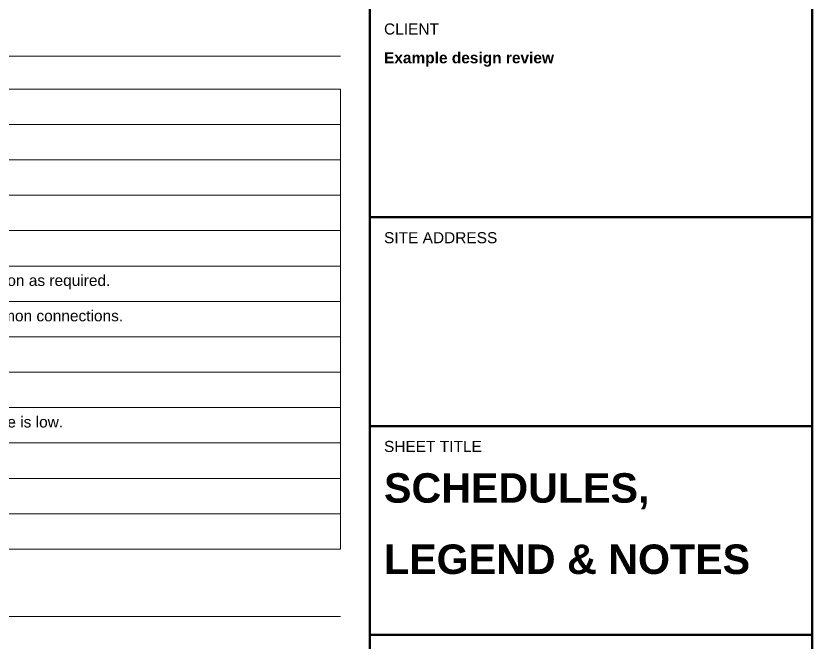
# Model space of a CAD drawing. Header units: inches. Extents: x 0.5 to 73.5, y 0.5 to 23.5.
# Drawn here: x 66.75 to 73.5, y 12.86 to 18.17 of the extents above; entities that cross this region are included whole.
import ezdxf

# ---------------------------------------------------------------- set-up
doc = ezdxf.new("R2010")
doc.units = ezdxf.units.IN
doc.header["$MEASUREMENT"] = 0
doc.layers.add('E-ANNO-SCHD', color=7, linetype='Continuous', lineweight=18)
doc.layers.add('E-ANNO-TTLB', color=7, linetype='Continuous', lineweight=50)
doc.styles.add('BOLD', font='arialbd.ttf')
doc.styles.add('MAIN', font='arial.ttf')

msp = doc.modelspace()

# ---------------------------------------------------------------- linework, layer by layer
at = {"layer": 'E-ANNO-SCHD'}
for p, q in [((54.375, 17.83), (69.5, 17.83)), ((54.375, 17.55), (69.5, 17.55)), ((69.5, 17.55), (69.5, 17.25)), ((54.375, 17.25), (69.5, 17.25)), ((54.375, 17.25), (69.5, 17.25)), ((69.5, 17.25), (69.5, 16.95)), ((54.375, 16.95), (69.5, 16.95)), ((54.375, 16.95), (69.5, 16.95)), ((69.5, 16.95), (69.5, 16.65)), ((54.375, 16.65), (69.5, 16.65)), ((54.375, 16.65), (69.5, 16.65)), ((69.5, 16.65), (69.5, 16.35)), ((54.375, 16.35), (69.5, 16.35)), ((54.375, 16.35), (69.5, 16.35)), ((69.5, 16.35), (69.5, 16.05)), ((54.375, 16.05), (69.5, 16.05)), ((54.375, 16.05), (69.5, 16.05)), ((69.5, 16.05), (69.5, 15.75)), ((54.375, 15.75), (69.5, 15.75)), ((54.375, 15.75), (69.5, 15.75)), ((69.5, 15.75), (69.5, 15.45)), ((54.375, 15.45), (69.5, 15.45)), ((54.375, 15.45), (69.5, 15.45)), ((69.5, 15.45), (69.5, 15.15)), ((54.375, 15.15), (69.5, 15.15)), ((54.375, 15.15), (69.5, 15.15)), ((69.5, 15.15), (69.5, 14.85)), ((54.375, 14.85), (69.5, 14.85)), ((54.375, 14.85), (69.5, 14.85)), ((69.5, 14.85), (69.5, 14.55)), ((54.375, 14.55), (69.5, 14.55)), ((54.375, 14.55), (69.5, 14.55)), ((69.5, 14.55), (69.5, 14.25)), ((54.375, 14.25), (69.5, 14.25)), ((54.375, 14.25), (69.5, 14.25)), ((69.5, 14.25), (69.5, 13.95)), ((54.375, 13.95), (69.5, 13.95)), ((54.375, 13.95), (69.5, 13.95)), ((69.5, 13.95), (69.5, 13.65)), ((54.375, 13.65), (69.5, 13.65)), ((54.375, 13.08), (69.5, 13.08))]:
    msp.add_line(p, q, dxfattribs=at)
at = {"layer": 'E-ANNO-TTLB'}
for p, q in [((69.75, 16.4631), (73.5, 16.4631)), ((69.75, 14.6938), (73.5, 14.6938)), ((69.75, 12.9246), (73.5, 12.9246))]:
    msp.add_line(p, q, dxfattribs=at)
for points in [[(38.5, 0.5), (73.5, 0.5), (73.5, 23.5), (38.5, 23.5)], [(69.75, 0.5), (73.5, 0.5), (73.5, 23.5), (69.75, 23.5)]]:
    msp.add_lwpolyline(points, close=True, dxfattribs=at)

# ---------------------------------------------------------------- texts
at = {"layer": 'E-ANNO-SCHD', "style": 'MAIN'}
for s, p in [('Do not parallel power-supply outputs or field conductors unless the listed equipment instructions and applicable rules permit the arrangement. Provide approved distribution and overcurrent protection as required.', (55.3347, 15.8812)), ('Route wired DMX as a daisy chain or through a listed opto-splitter. Terminate the final receiver of each physical segment as required by the receiving equipment instructions. Verify shield and common connections.', (55.3347, 15.5813)), ('Treat DALI bus insulation and routing in accordance with the actual devices and adopted code; do not assume a DALI pair is SELV or may share a raceway solely because its nominal signal voltage is low.', (55.3347, 14.6813))]:
    msp.add_text(s, height=0.09375, dxfattribs=at).set_placement(p)
at = {"layer": 'E-ANNO-TTLB', "style": 'MAIN'}
for s, p in [('CLIENT', (69.87, 18.0123)), ('SITE ADDRESS', (69.87, 16.2431)), ('SHEET TITLE', (69.87, 14.4738))]:
    msp.add_text(s, height=0.09375, dxfattribs=at).set_placement(p)
at = {"layer": 'E-ANNO-TTLB', "attachment_point": 1, "line_spacing_factor": 1.45, "style": 'BOLD'}
for s, insert, char_height, width in [('Example design review', (69.87, 17.8623), 0.09375, 1.529601), ('SCHEDULES,\\PLEGEND & NOTES', (69.87, 14.2938), 0.25, 3.260305)]:
    msp.add_mtext(s, dxfattribs=dict(at, insert=insert, char_height=char_height, width=width))

doc.saveas('drawing.dxf')
